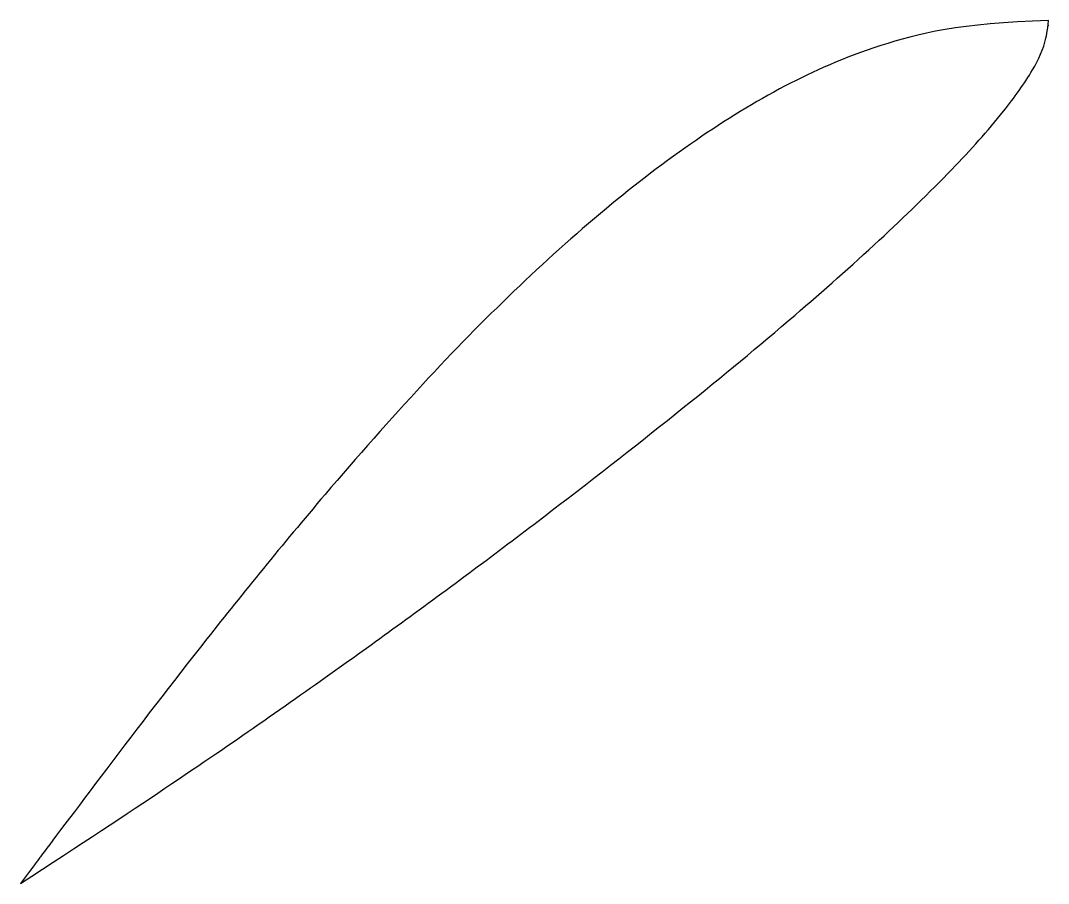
# Model space of a CAD drawing. Header units: millimetres. Extents: x -68 to 68, y -57 to 57.
import ezdxf

# ---------------------------------------------------------------- set-up
doc = ezdxf.new("R2010")
doc.units = ezdxf.units.MM

msp = doc.modelspace()

# ---------------------------------------------------------------- linework, layer by layer
at = {"color": 7, "linetype": 'Continuous'}
for points, knots in [([(-68.1, -57.14), (-52.01, -46.7), (-34.36, -34.64), (-15.94, -21.49), (2.45, -7.76), (20.03, 6.01), (33.49, 17.13), (45.38, 27.63), (55.24, 37.18), (61.62, 44.25), (65.99, 50.26), (67.82, 54.13), (68.1, 57.14), (68.07, 56.12), (68.1, 57.14)], [0, 0, 0, 0, 0.1067205, 0.2256281, 0.3515096, 0.4791498, 0.6033458, 0.7004807, 0.7886742, 0.8650357, 0.9180337, 0.9593598, 0.9831567, 1, 1, 1, 1]), ([(68.1, 57.14), (56.44, 56.83), (44.67, 53.88), (32.86, 48.63), (21.1, 41.38), (8.91, 32.02), (-3.05, 21.21), (-14.7, 9.32), (-29.67, -7.64), (-43.7, -24.96), (-56.58, -41.77), (-68.1, -57.14), (-64.27, -52.01), (-68.1, -57.14)], [0, 0, 0, 0, 0.0634138, 0.1293774, 0.1996164, 0.2746844, 0.3582182, 0.4458701, 0.5363551, 0.659287, 0.7804733, 0.895551, 1, 1, 1, 1])]:
    msp.add_open_spline(points, degree=3, knots=knots, dxfattribs=at)

doc.saveas('drawing.dxf')
